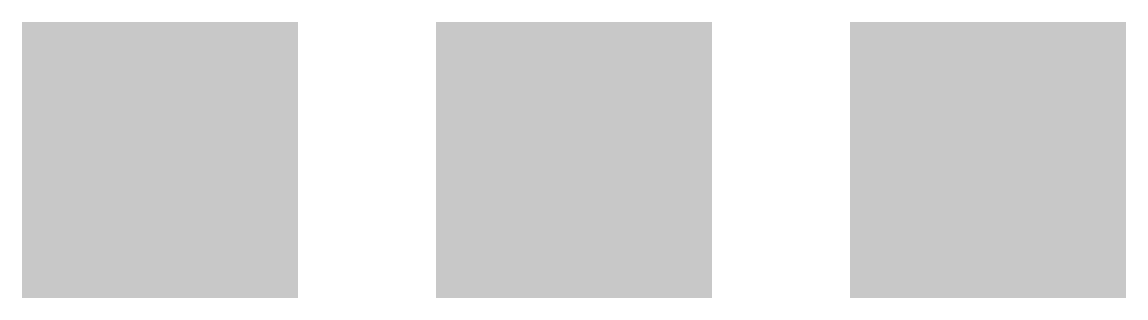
# Model space of a CAD drawing. Header units: metres. Extents: x 0 to 40, y 0 to 10.
import ezdxf

# ---------------------------------------------------------------- set-up
doc = ezdxf.new("R2010")
doc.units = ezdxf.units.M
doc.layers.add('Tarama', color=253, linetype='Continuous', lineweight=13, true_color=0x8c9aaa)

msp = doc.modelspace()

# ---------------------------------------------------------------- hatches: boundary and pattern name
at = {"layer": 'Tarama', "true_color": 0x1f6feb}
h = msp.add_hatch(color=150, dxfattribs=at)
h.set_gradient(color1=(31, 111, 235), rotation=30, tint=1)
h.paths.add_polyline_path([(0, 0), (10, 0), (10, 10), (0, 10)])
at = {"layer": 'Tarama', "true_color": 0xe5484d}
h = msp.add_hatch(color=13, dxfattribs=at)
h.set_gradient(color1=(229, 72, 77), color2=(255, 224, 160), tint=1, name='CYLINDER')
h.paths.add_polyline_path([(15, 0), (25, 0), (25, 10), (15, 10)])
at = {"layer": 'Tarama', "true_color": 0x2f9e44}
h = msp.add_hatch(color=95, dxfattribs=at)
h.set_gradient(color1=(47, 158, 68), tint=1, name='INVSPHERICAL')
h.paths.add_polyline_path([(30, 0), (40, 0), (40, 10), (30, 10)])

doc.saveas('drawing.dxf')
